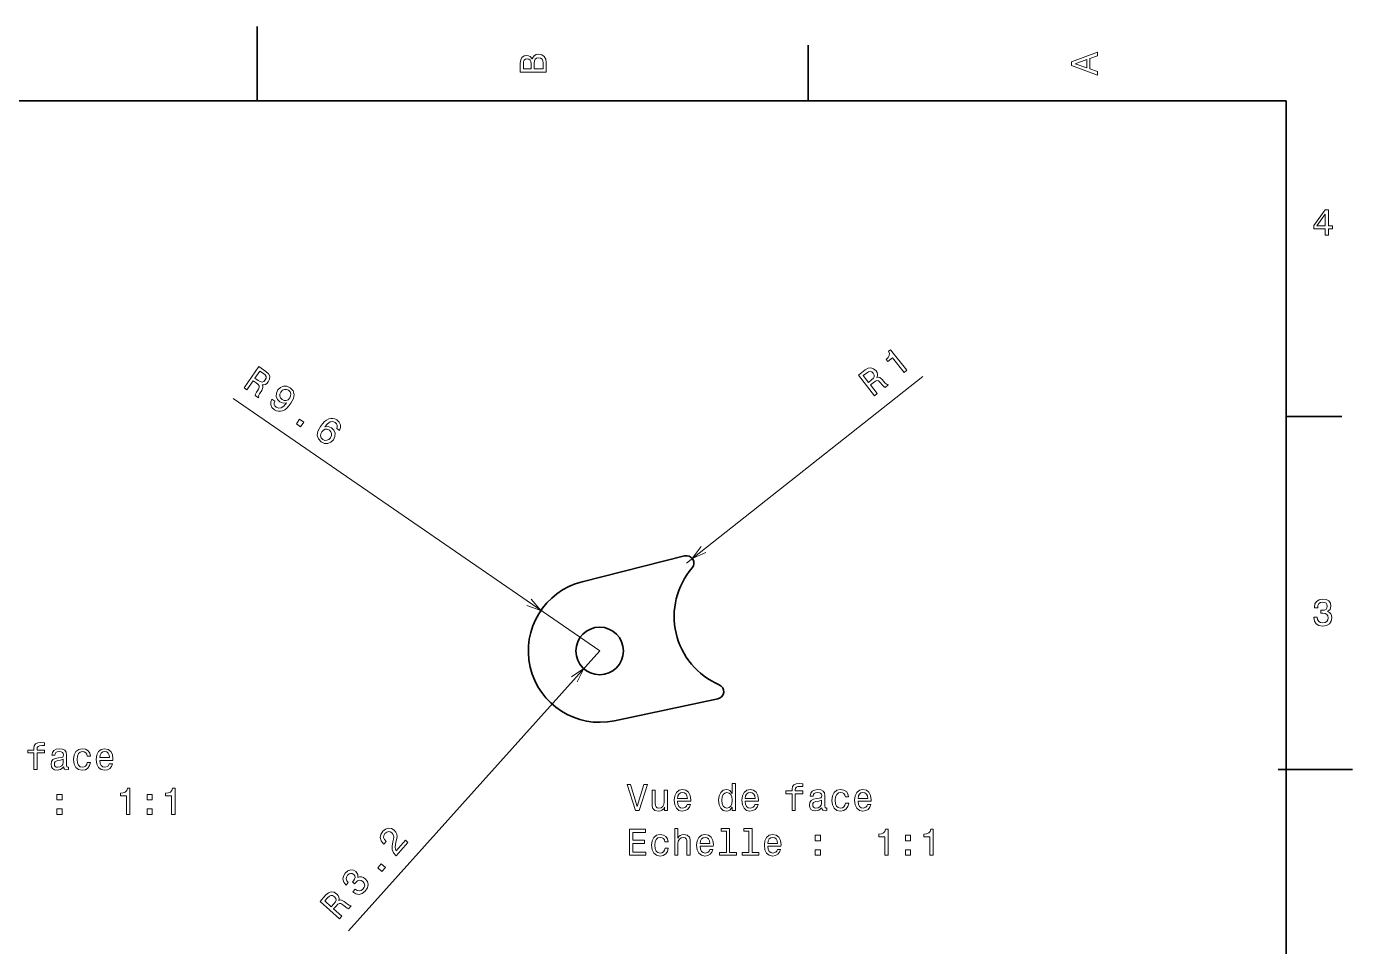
# Model space of a CAD drawing. Extents: x 0 to 296, y 0 to 210.
# Drawn here: x 117.5 to 295.9, y 86.2 to 210 of the extents above; entities that cross this region are included whole.
import ezdxf

# ---------------------------------------------------------------- set-up
doc = ezdxf.new("R2010")
doc.units = 0

msp = doc.modelspace()

# ---------------------------------------------------------------- linework, layer by layer
at = {"color": 7, "lineweight": 35, "ltscale": 0.25}
for p, q in [((148.5, 200), (148.5, 210)), ((285.941101, 110), (295.941101, 110))]:
    msp.add_line(p, q, dxfattribs=at)
at = {"color": 7, "lineweight": 35, "ltscale": 0.1875}
for p, q in [((222.699997, 200), (222.699997, 207.5)), ((287, 157.5), (294.5, 157.5))]:
    msp.add_line(p, q, dxfattribs=at)
at = {"color": 7, "lineweight": 35}
for p, q in [((287, 200), (10, 200)), ((287, 10), (287, 200))]:
    msp.add_line(p, q, dxfattribs=at)
at = {"color": 7, "lineweight": 13}
for p, q in [((206.301178, 137.788483), (238.090942, 162.885666)), ((194.616287, 125.96608), (145.294769, 159.951767)), ((194.616287, 125.96608), (160.823715, 88.29586))]:
    msp.add_line(p, q, dxfattribs=at)
at = {"color": 7, "lineweight": 35, "ltscale": 0.355621}
for p, q in [((192.26474, 135.273621), (206.056229, 138.758026)), ((196.605591, 116.574455), (210.521667, 119.522118))]:
    msp.add_line(p, q, dxfattribs=at)
at = {"color": 7, "lineweight": 13}
for points in [[(185.542007, 205.630417), (185.249496, 205.983429), (185.052811, 206.074219), (184.81073, 206.104477), (184.432495, 206.03891), (184.160156, 205.842224), (183.993729, 205.524506), (183.933212, 205.080704), (183.933212, 203.835022), (187.433212, 203.835022), (187.433212, 205.151306), (187.36261, 205.620331), (187.155838, 205.968307), (186.828018, 206.185165), (186.384216, 206.260818), (186.08667, 206.215424), (185.839554, 206.094391), (185.65799, 205.897705)], [(185.385666, 204.984879), (185.385666, 204.298996), (184.351807, 204.298996), (184.351807, 205.025223), (184.382065, 205.297562), (184.472839, 205.489197), (184.629181, 205.605194), (184.86116, 205.645538), (185.093155, 205.600143), (185.254532, 205.479111), (185.355408, 205.272339)], [(187.014618, 205.095825), (187.014618, 204.298996), (185.809296, 204.298996), (185.809296, 205.050446), (185.844589, 205.368164), (185.9505, 205.595108), (186.132065, 205.731277), (186.394302, 205.776657), (186.671692, 205.731277), (186.863327, 205.605194), (186.979324, 205.393372)], [(261.633209, 203.466858), (261.633209, 203.930847), (260.604401, 204.298996), (260.604401, 205.695969), (261.633209, 206.064133), (261.633209, 206.538193), (258.128174, 205.257217), (258.128174, 204.742798)], [(260.17572, 204.460388), (258.632477, 205), (260.17572, 205.539627)], [(292.277374, 181.916794), (292.731262, 181.916794), (292.731262, 182.784225), (293.23056, 182.784225), (293.23056, 183.187683), (292.731262, 183.187683), (292.731262, 185.341141), (292.272339, 185.341141), (290.739197, 183.228027), (290.739197, 182.784225), (292.277374, 182.784225)], [(291.162842, 183.187683), (292.277374, 184.756134), (292.277374, 183.187683)], [(235.588943, 163.458557), (235.949158, 163.74292), (233.764771, 166.509811), (233.495605, 166.297302), (233.614975, 165.999603), (233.600601, 165.724808), (233.457901, 165.457932), (233.182068, 165.188766), (233.403931, 164.907715), (234.045197, 165.413971)], [(146.753494, 161.375443), (147.139709, 161.109314), (147.978134, 162.326096), (148.37265, 162.054245), (148.654755, 161.841476), (148.797424, 161.657425), (148.802658, 161.451706), (148.675354, 161.178085), (148.438583, 160.790024), (148.294662, 160.527832), (148.244354, 160.348145), (148.680389, 160.047684), (148.734756, 160.126587), (148.71936, 160.308685), (148.834946, 160.547531), (149.126373, 161.032669), (149.293274, 161.425995), (149.272156, 161.599792), (149.177032, 161.781708), (149.414673, 161.771057), (149.631119, 161.836288), (149.831772, 161.967499), (150.008362, 162.170425), (150.190582, 162.559326), (150.204742, 162.93541), (150.039398, 163.282074), (149.70285, 163.593613), (148.73941, 164.257492)], [(149.351654, 163.315018), (149.587799, 163.115555), (149.712006, 162.913605), (149.723969, 162.690994), (149.603958, 162.436829), (149.396454, 162.224579), (149.184174, 162.156494), (148.94165, 162.213379), (148.66571, 162.372894), (148.221375, 162.679077), (148.882385, 163.638367)], [(231.60968, 160.317032), (231.977798, 160.607651), (231.06218, 161.767456), (231.438217, 162.064331), (231.724686, 162.271194), (231.942596, 162.353287), (232.140717, 162.297653), (232.364685, 162.095367), (232.665726, 161.754745), (232.87384, 161.539948), (233.030731, 161.438904), (233.44635, 161.767029), (233.386978, 161.842239), (233.208435, 161.881195), (233.014267, 162.062027), (232.636551, 162.48349), (232.309891, 162.758911), (232.137604, 162.789948), (231.935715, 162.752655), (232.01593, 162.976624), (232.017395, 163.202667), (231.951141, 163.433075), (231.809265, 163.661621), (231.491348, 163.950378), (231.136139, 164.074738), (230.756134, 164.018921), (230.359253, 163.789124), (229.440918, 163.064117)], [(230.521973, 163.371414), (230.782181, 163.538284), (231.011765, 163.597458), (231.228012, 163.543289), (231.435516, 163.353699), (231.577179, 163.092865), (231.579681, 162.869949), (231.453842, 162.654953), (231.220093, 162.438278), (230.796555, 162.103912), (230.074677, 163.01828)], [(150.498505, 159.848328), (150.334747, 159.477325), (150.33876, 159.100967), (150.512421, 158.748566), (150.8461, 158.432892), (151.111145, 158.293137), (151.382751, 158.216217), (151.65834, 158.216187), (151.942047, 158.290176), (152.224014, 158.432724), (152.509964, 158.652161), (152.787155, 158.938889), (153.06546, 159.298325), (153.398331, 159.932526), (153.489594, 160.500473), (153.343079, 160.98114), (152.961685, 161.378693), (152.503204, 161.584366), (152.058548, 161.596786), (151.647461, 161.426834), (151.31488, 161.086411), (151.106628, 160.641968), (151.092911, 160.204315), (151.251984, 159.812973), (151.578659, 159.496002), (152.023392, 159.305923), (152.484207, 159.343613), (152.100128, 158.928436), (151.74118, 158.69194), (151.403198, 158.636978), (151.082031, 158.766403), (150.886124, 158.944275), (150.791275, 159.144379), (150.787598, 159.361267), (150.880569, 159.585052)], [(151.720581, 160.813004), (151.939514, 161.041855), (152.196014, 161.165222), (152.467438, 161.168045), (152.735626, 161.050629), (152.949158, 160.836105), (153.047333, 160.578598), (153.02626, 160.299149), (152.894531, 160.010193), (152.668564, 159.780045), (152.417786, 159.664993), (152.143784, 159.676193), (151.861847, 159.809219), (151.662048, 160.008118), (151.566467, 160.251602), (151.581818, 160.522751)], [(153.792847, 156.524887), (154.365936, 156.12999), (154.792297, 156.748764), (154.219223, 157.143646)], [(159.603256, 155.626312), (159.756134, 156.017059), (159.745117, 156.39212), (159.571457, 156.744522), (159.24321, 157.050323), (158.978165, 157.190079), (158.712006, 157.257111), (158.436417, 157.257156), (158.15271, 157.183167), (157.870728, 157.040604), (157.587646, 156.825317), (157.303452, 156.537323), (157.032166, 156.179169), (156.692261, 155.543686), (156.601013, 154.975723), (156.751678, 154.492188), (157.140076, 154.095932), (157.594406, 153.893112), (158.036209, 153.876541), (158.447296, 154.046494), (158.78688, 154.388214), (158.988129, 154.831375), (159.005997, 155.266159), (158.842773, 155.660355), (158.523117, 155.978622), (158.071365, 156.167419), (157.613403, 156.133865), (157.990479, 156.54776), (158.349426, 156.784256), (158.687408, 156.839218), (159.015579, 156.71109), (159.200317, 156.53479), (159.298035, 156.338837), (159.301697, 156.121948), (159.221191, 155.889572)], [(158.381195, 154.661636), (158.155243, 154.431488), (157.901611, 154.312271), (157.623169, 154.308151), (157.362, 154.426865), (157.145599, 154.637238), (157.047424, 154.89473), (157.064346, 155.177048), (157.207245, 155.464432), (157.426193, 155.693298), (157.676971, 155.80835), (157.953842, 155.8013), (158.242783, 155.669571), (158.435562, 155.46936), (158.531143, 155.225891), (158.512939, 154.950577)], [(290.729126, 130.51622), (290.729126, 130.480911), (290.809814, 129.996765), (291.046844, 129.633652), (291.420044, 129.401657), (291.914276, 129.315933), (292.438782, 129.401657), (292.832153, 129.623566), (293.08429, 129.976593), (293.175079, 130.430481), (293.134735, 130.728027), (293.023773, 130.970108), (292.842224, 131.156708), (292.600159, 131.292877), (292.927948, 131.565216), (293.043945, 131.998932), (292.968292, 132.392303), (292.751434, 132.68985), (292.398407, 132.87645), (291.914276, 132.942017), (291.460388, 132.861313), (291.112396, 132.63942), (290.885468, 132.286392), (290.809814, 131.817368), (290.809814, 131.782074), (291.258636, 131.782074), (291.299011, 132.104828), (291.430115, 132.336823), (291.641937, 132.478027), (291.939484, 132.528473), (292.201721, 132.488113), (292.393372, 132.382217), (292.509369, 132.210739), (292.554749, 131.97876), (292.509369, 131.731628), (292.388336, 131.565216), (292.176514, 131.46434), (291.889069, 131.434082), (291.692383, 131.439133), (291.692383, 131.04071), (291.939484, 131.050797), (292.257202, 131.005417), (292.494232, 130.884369), (292.635468, 130.687683), (292.685883, 130.430481), (292.630402, 130.13797), (292.484161, 129.921112), (292.252167, 129.784943), (291.944519, 129.739563), (291.626801, 129.789993), (291.394806, 129.941284), (291.248566, 130.183365), (291.193085, 130.51622)], [(118.447105, 112.246979), (118.447105, 110.007782), (118.890915, 110.007782), (118.890915, 112.246979), (119.899551, 112.246979), (119.899551, 112.625214), (118.890915, 112.625214), (118.890915, 112.791641), (118.926208, 112.99337), (119.042206, 113.129539), (119.238892, 113.210228), (119.521317, 113.240494), (119.899551, 113.220322), (119.899551, 113.603607), (119.420448, 113.628822), (118.986732, 113.583427), (118.684135, 113.447266), (118.502579, 113.210228), (118.447105, 112.872337), (118.447105, 112.625214), (117.635147, 112.625214), (117.635147, 112.246979)], [(122.476646, 110.360809), (122.476646, 110.34568), (122.501862, 110.17421), (122.577507, 110.053169), (122.895233, 109.957352), (123.142349, 109.997696), (123.142349, 110.340637), (123.036438, 110.325508), (122.895233, 110.391068), (122.870018, 110.592796), (122.870018, 111.994812), (122.809494, 112.352882), (122.63298, 112.605042), (122.325348, 112.75634), (121.891632, 112.811813), (121.468002, 112.751297), (121.155319, 112.579826), (120.958633, 112.312538), (120.893066, 111.959511), (120.893066, 111.929253), (121.291489, 111.929253), (121.32679, 112.141068), (121.437737, 112.292366), (121.619293, 112.383141), (121.876503, 112.418442), (122.123619, 112.393227), (122.300133, 112.317581), (122.406036, 112.186455), (122.441345, 112.004898), (122.421173, 111.793083), (122.340477, 111.68718), (122.138748, 111.636742), (121.760506, 111.596397), (121.32679, 111.505623), (121.01915, 111.344238), (120.837593, 111.092079), (120.78212, 110.71888), (120.83255, 110.386024), (120.988892, 110.138908), (121.241051, 109.982567), (121.589035, 109.927094), (122.05806, 110.032997)], [(125.628662, 111.818298), (126.067421, 111.818298), (125.976639, 112.221756), (125.759781, 112.539482), (125.42189, 112.736168), (124.983124, 112.811813), (124.498978, 112.710953), (124.130821, 112.428528), (123.898834, 111.969597), (123.818146, 111.354324), (123.893791, 110.744095), (124.120735, 110.290199), (124.478806, 110.007782), (124.968002, 109.911964), (125.401718, 109.98761), (125.739609, 110.199425), (125.971603, 110.53228), (126.072464, 110.976082), (125.648834, 110.976082), (125.573181, 110.693665), (125.431976, 110.481842), (125.230247, 110.350723), (124.983124, 110.310379), (124.675491, 110.375938), (124.45359, 110.577667), (124.317421, 110.905479), (124.272034, 111.369453), (124.317421, 111.823341), (124.458633, 112.151154), (124.685577, 112.352882), (124.983124, 112.423485), (125.245377, 112.378098), (125.442062, 112.262108), (125.573181, 112.070465)], [(127.328232, 111.233284), (129.103439, 111.233284), (129.10849, 111.440056), (129.027802, 112.020027), (128.805893, 112.453751), (128.452866, 112.715996), (127.983849, 112.811813), (127.524918, 112.710953), (127.17189, 112.428528), (126.944946, 111.969597), (126.86425, 111.36441), (126.939896, 110.744095), (127.16684, 110.290199), (127.514832, 110.007782), (127.968719, 109.911964), (128.362091, 109.977524), (128.68486, 110.148994), (128.92189, 110.421326), (129.05806, 110.784439), (128.619293, 110.784439), (128.528519, 110.58271), (128.3974, 110.431412), (128.0242, 110.310379), (127.736725, 110.365852), (127.519867, 110.542366), (127.378662, 110.829826), (127.328232, 111.218155)], [(122.426208, 110.95591), (122.365692, 110.693665), (122.204308, 110.491928), (121.962234, 110.360809), (121.664688, 110.315422), (121.473038, 110.340637), (121.336876, 110.421326), (121.251144, 110.562538), (121.225922, 110.759224), (121.246094, 110.935738), (121.32679, 111.061813), (121.649551, 111.203026), (122.05806, 111.263542), (122.426208, 111.384583)], [(127.328232, 111.606483), (127.383705, 111.954468), (127.519867, 112.21167), (127.726639, 112.368011), (127.998978, 112.423485), (128.266266, 112.368011), (128.473038, 112.21167), (128.599121, 111.954468), (128.644501, 111.606483)], [(130.929092, 103.960953), (131.388031, 103.960953), (131.388031, 107.486168), (131.04509, 107.486168), (130.954315, 107.178535), (130.772751, 106.971756), (130.495377, 106.850723), (130.112091, 106.810379), (130.112091, 106.452309), (130.929092, 106.452309)], [(137.001129, 103.960953), (137.460068, 103.960953), (137.460068, 107.486168), (137.117126, 107.486168), (137.026352, 107.178535), (136.844788, 106.971756), (136.567413, 106.850723), (136.184128, 106.810379), (136.184128, 106.452309), (137.001129, 106.452309)], [(200.560913, 108.014496), (199.68338, 105.033951), (198.780655, 108.014496), (198.301544, 108.014496), (199.431229, 104.509453), (199.935547, 104.509453), (201.040009, 108.014496)], [(203.763351, 107.217667), (203.31955, 107.217667), (203.31955, 105.654266), (203.269119, 105.291153), (203.122864, 105.028908), (202.89592, 104.867523), (202.598373, 104.817093), (202.361343, 104.857437), (202.210037, 104.97847), (202.124313, 105.185242), (202.104141, 105.477753), (202.104141, 107.217667), (201.660339, 107.217667), (201.660339, 105.437408), (201.675461, 105.079338), (201.771286, 104.781784), (202.063797, 104.509453), (202.532806, 104.413635), (202.784973, 104.448936), (203.001831, 104.539711), (203.188431, 104.696053), (203.339722, 104.922997), (203.339722, 104.509453), (203.763351, 104.509453)], [(205.099808, 105.734955), (206.875031, 105.734955), (206.880066, 105.941727), (206.799377, 106.521698), (206.577484, 106.955421), (206.224457, 107.217667), (205.755432, 107.313484), (205.296494, 107.212624), (204.943466, 106.930199), (204.716522, 106.471268), (204.635834, 105.866081), (204.711487, 105.245766), (204.938431, 104.79187), (205.286407, 104.509453), (205.740295, 104.413635), (206.133667, 104.479195), (206.456436, 104.650665), (206.693466, 104.922997), (206.829636, 105.28611), (206.390884, 105.28611), (206.300095, 105.084381), (206.168976, 104.933083), (205.795776, 104.81205), (205.508316, 104.867523), (205.291458, 105.044037), (205.150238, 105.331497), (205.099808, 105.719826)], [(212.4478, 104.92804), (212.4478, 104.509453), (212.891602, 104.509453), (212.891602, 108.130493), (212.452835, 108.130493), (212.452835, 106.804123), (212.114944, 107.187408), (211.908173, 107.278183), (211.671143, 107.313484), (211.242462, 107.212624), (210.909607, 106.930199), (210.692749, 106.476311), (210.617111, 105.866081), (210.692749, 105.255852), (210.909607, 104.796913), (211.242462, 104.509453), (211.671143, 104.413635), (211.908173, 104.448936), (212.11998, 104.539711)], [(214.207886, 105.734955), (215.983093, 105.734955), (215.988144, 105.941727), (215.907455, 106.521698), (215.685547, 106.955421), (215.33252, 107.217667), (214.863495, 107.313484), (214.404572, 107.212624), (214.051544, 106.930199), (213.8246, 106.471268), (213.743912, 105.866081), (213.81955, 105.245766), (214.046494, 104.79187), (214.394485, 104.509453), (214.848373, 104.413635), (215.241745, 104.479195), (215.564514, 104.650665), (215.801544, 104.922997), (215.937714, 105.28611), (215.498947, 105.28611), (215.408173, 105.084381), (215.277039, 104.933083), (214.903854, 104.81205), (214.616379, 104.867523), (214.399521, 105.044037), (214.258316, 105.331497), (214.207886, 105.719826)], [(220.506866, 106.74865), (220.506866, 104.509453), (220.950684, 104.509453), (220.950684, 106.74865), (221.95932, 106.74865), (221.95932, 107.126884), (220.950684, 107.126884), (220.950684, 107.293312), (220.985977, 107.495041), (221.101974, 107.63121), (221.29866, 107.711899), (221.581085, 107.742165), (221.95932, 107.721992), (221.95932, 108.10527), (221.480225, 108.130493), (221.046509, 108.085098), (220.743912, 107.948936), (220.562347, 107.711899), (220.506866, 107.374008), (220.506866, 107.126884), (219.694916, 107.126884), (219.694916, 106.74865)], [(224.536407, 104.86248), (224.536407, 104.847351), (224.56163, 104.67588), (224.637283, 104.55484), (224.955002, 104.459023), (225.202118, 104.499367), (225.202118, 104.842308), (225.096207, 104.827179), (224.955002, 104.892738), (224.929779, 105.094467), (224.929779, 106.496483), (224.869263, 106.854553), (224.692749, 107.106712), (224.385117, 107.258011), (223.951401, 107.313484), (223.527771, 107.252968), (223.215088, 107.081497), (223.018402, 106.814209), (222.952835, 106.461182), (222.952835, 106.430923), (223.351257, 106.430923), (223.386551, 106.642738), (223.497513, 106.794037), (223.679062, 106.884811), (223.936264, 106.920113), (224.18338, 106.894897), (224.359894, 106.819252), (224.465805, 106.688126), (224.501114, 106.506569), (224.480942, 106.294754), (224.400238, 106.18885), (224.198517, 106.138412), (223.820282, 106.098068), (223.386551, 106.007294), (223.078918, 105.845909), (222.897369, 105.59375), (222.841888, 105.220551), (222.892319, 104.887695), (223.04866, 104.640579), (223.300827, 104.484238), (223.648804, 104.428764), (224.117828, 104.534668)], [(227.688431, 106.319969), (228.127197, 106.319969), (228.036407, 106.723427), (227.81955, 107.041153), (227.481659, 107.237839), (227.042892, 107.313484), (226.558746, 107.212624), (226.190582, 106.930199), (225.958603, 106.471268), (225.877914, 105.855995), (225.953552, 105.245766), (226.180511, 104.79187), (226.538574, 104.509453), (227.027771, 104.413635), (227.461487, 104.489281), (227.799377, 104.701096), (228.031372, 105.033951), (228.132233, 105.477753), (227.708603, 105.477753), (227.63295, 105.195335), (227.491745, 104.983513), (227.290009, 104.852394), (227.042892, 104.81205), (226.73526, 104.877609), (226.513351, 105.079338), (226.377197, 105.40715), (226.331802, 105.871124), (226.377197, 106.325012), (226.518402, 106.652824), (226.745346, 106.854553), (227.042892, 106.925156), (227.305145, 106.879768), (227.501831, 106.763779), (227.63295, 106.572136)], [(229.388, 105.734955), (231.163208, 105.734955), (231.168259, 105.941727), (231.087555, 106.521698), (230.865662, 106.955421), (230.512634, 107.217667), (230.04361, 107.313484), (229.584686, 107.212624), (229.231659, 106.930199), (229.004715, 106.471268), (228.924011, 105.866081), (228.999664, 105.245766), (229.226608, 104.79187), (229.5746, 104.509453), (230.028488, 104.413635), (230.42186, 104.479195), (230.744629, 104.650665), (230.981659, 104.922997), (231.117828, 105.28611), (230.679062, 105.28611), (230.588287, 105.084381), (230.457153, 104.933083), (230.083954, 104.81205), (229.796494, 104.867523), (229.579636, 105.044037), (229.438431, 105.331497), (229.388, 105.719826)], [(121.56382, 105.917725), (122.259781, 105.917725), (122.259781, 106.669167), (121.56382, 106.669167)], [(133.707916, 105.917725), (134.40387, 105.917725), (134.40387, 106.669167), (133.707916, 106.669167)], [(205.099808, 106.108154), (205.155289, 106.456139), (205.291458, 106.713341), (205.49823, 106.869682), (205.770569, 106.925156), (206.037857, 106.869682), (206.244629, 106.713341), (206.370712, 106.456139), (206.416092, 106.108154)], [(211.74678, 106.91507), (212.039291, 106.844467), (212.2612, 106.647781), (212.392319, 106.319969), (212.442749, 105.866081), (212.392319, 105.40715), (212.2612, 105.079338), (212.039291, 104.877609), (211.74678, 104.81205), (211.469406, 104.877609), (211.257599, 105.079338), (211.116379, 105.412193), (211.070999, 105.866081), (211.116379, 106.314926), (211.257599, 106.642738), (211.469406, 106.844467)], [(214.207886, 106.108154), (214.263351, 106.456139), (214.399521, 106.713341), (214.606293, 106.869682), (214.878632, 106.925156), (215.14592, 106.869682), (215.352692, 106.713341), (215.478775, 106.456139), (215.52417, 106.108154)], [(224.485977, 105.457581), (224.425461, 105.195335), (224.264084, 104.993599), (224.022003, 104.86248), (223.724457, 104.817093), (223.532806, 104.842308), (223.396637, 104.922997), (223.310913, 105.064209), (223.28569, 105.260895), (223.305862, 105.437408), (223.386551, 105.563484), (223.70932, 105.704697), (224.117828, 105.765213), (224.485977, 105.886253)], [(229.388, 106.108154), (229.443466, 106.456139), (229.579636, 106.713341), (229.786407, 106.869682), (230.058746, 106.925156), (230.326035, 106.869682), (230.532806, 106.713341), (230.65889, 106.456139), (230.704285, 106.108154)], [(121.56382, 103.960953), (122.259781, 103.960953), (122.259781, 104.712395), (121.56382, 104.712395)], [(133.707916, 103.960953), (134.40387, 103.960953), (134.40387, 104.712395), (133.707916, 104.712395)], [(167.211502, 98.411728), (168.817871, 100.202431), (168.49501, 100.49205), (167.225403, 99.076759), (167.11969, 99.313873), (167.094513, 99.58036), (167.201782, 100.23616), (167.287857, 100.558685), (167.348694, 100.951263), (167.319275, 101.296082), (167.188705, 101.596138), (166.970856, 101.859314), (166.598267, 102.078369), (166.192215, 102.124191), (165.792084, 101.995346), (165.422577, 101.696732), (165.163101, 101.279083), (165.093704, 100.846756), (165.21698, 100.417747), (165.53476, 100.024284), (165.587311, 99.977135), (165.893768, 100.318756), (165.863739, 100.345695), (165.638763, 100.608482), (165.541992, 100.878227), (165.566666, 101.147415), (165.717316, 101.398445), (165.950195, 101.582504), (166.188843, 101.659737), (166.42955, 101.633514), (166.647186, 101.506042), (166.796295, 101.324852), (166.878723, 101.122185), (166.89859, 100.887558), (166.863037, 100.621346), (166.784485, 100.292091), (166.687195, 99.715393), (166.702606, 99.2341), (166.864853, 98.810768), (167.200241, 98.421837)], [(198.624313, 98.462624), (200.843323, 98.462624), (200.843323, 98.886253), (199.088287, 98.886253), (199.088287, 100.071411), (200.651688, 100.071411), (200.651688, 100.489998), (199.088287, 100.489998), (199.088287, 101.538994), (200.802979, 101.538994), (200.802979, 101.962624), (198.624313, 101.962624)], [(204.711487, 98.462624), (205.155289, 98.462624), (205.155289, 100.026024), (205.200684, 100.384094), (205.346924, 100.646339), (205.573883, 100.807724), (205.876465, 100.86824), (206.118546, 100.81781), (206.269836, 100.681641), (206.34549, 100.454697), (206.370712, 100.152107), (206.370712, 98.462624), (206.814514, 98.462624), (206.814514, 100.242882), (206.794342, 100.600952), (206.703552, 100.898506), (206.406006, 101.170837), (205.942032, 101.266655), (205.689865, 101.231354), (205.473007, 101.135536), (205.291458, 100.984238), (205.155289, 100.777466), (205.155289, 102.083664), (204.711487, 102.083664)], [(211.666092, 101.710464), (211.666092, 98.835823), (210.753265, 98.835823), (210.753265, 98.462624), (213.017685, 98.462624), (213.017685, 98.835823), (212.109894, 98.835823), (212.109894, 102.083664), (210.970123, 102.083664), (210.970123, 101.710464)], [(214.702118, 101.710464), (214.702118, 98.835823), (213.789291, 98.835823), (213.789291, 98.462624), (216.053711, 98.462624), (216.053711, 98.835823), (215.14592, 98.835823), (215.14592, 102.083664), (214.006149, 102.083664), (214.006149, 101.710464)], [(232.988861, 98.462624), (233.447784, 98.462624), (233.447784, 101.987839), (233.104858, 101.987839), (233.014069, 101.680206), (232.83252, 101.473434), (232.555145, 101.352394), (232.17186, 101.31205), (232.17186, 100.953979), (232.988861, 100.953979)], [(239.060913, 98.462624), (239.519836, 98.462624), (239.519836, 101.987839), (239.176895, 101.987839), (239.086121, 101.680206), (238.904572, 101.473434), (238.627182, 101.352394), (238.243896, 101.31205), (238.243896, 100.953979), (239.060913, 100.953979)], [(203.400238, 100.27314), (203.839005, 100.27314), (203.74823, 100.676598), (203.531372, 100.994324), (203.193466, 101.19101), (202.754715, 101.266655), (202.270569, 101.165794), (201.902405, 100.883369), (201.670425, 100.424438), (201.589722, 99.809166), (201.665375, 99.198936), (201.892319, 98.745041), (202.250397, 98.462624), (202.739578, 98.366806), (203.173294, 98.442451), (203.5112, 98.654266), (203.743179, 98.987122), (203.844055, 99.430923), (203.420425, 99.430923), (203.344772, 99.148506), (203.203552, 98.936684), (203.001831, 98.805565), (202.754715, 98.765221), (202.447083, 98.83078), (202.225174, 99.032509), (202.089005, 99.360321), (202.04361, 99.824295), (202.089005, 100.278183), (202.230209, 100.605995), (202.457169, 100.807724), (202.754715, 100.878326), (203.016953, 100.832939), (203.213654, 100.716949), (203.344772, 100.525307)], [(208.135834, 99.688126), (209.911057, 99.688126), (209.916092, 99.894897), (209.835403, 100.474869), (209.613495, 100.908592), (209.260483, 101.170837), (208.791458, 101.266655), (208.33252, 101.165794), (207.979492, 100.883369), (207.752548, 100.424438), (207.67186, 99.819252), (207.747513, 99.198936), (207.974457, 98.745041), (208.322433, 98.462624), (208.776321, 98.366806), (209.169693, 98.432365), (209.492462, 98.603836), (209.729492, 98.876167), (209.865662, 99.239281), (209.42691, 99.239281), (209.336121, 99.037552), (209.205002, 98.886253), (208.831802, 98.765221), (208.544342, 98.820694), (208.327484, 98.997208), (208.186264, 99.284668), (208.135834, 99.672997)], [(208.135834, 100.061325), (208.191315, 100.409309), (208.327484, 100.666512), (208.534256, 100.822853), (208.80658, 100.878326), (209.073883, 100.822853), (209.280655, 100.666512), (209.406723, 100.409309), (209.452118, 100.061325)], [(217.243912, 99.688126), (219.019119, 99.688126), (219.02417, 99.894897), (218.943481, 100.474869), (218.721573, 100.908592), (218.368546, 101.170837), (217.899521, 101.266655), (217.440598, 101.165794), (217.08757, 100.883369), (216.860626, 100.424438), (216.779922, 99.819252), (216.855576, 99.198936), (217.08252, 98.745041), (217.430511, 98.462624), (217.884399, 98.366806), (218.277771, 98.432365), (218.60054, 98.603836), (218.83757, 98.876167), (218.973724, 99.239281), (218.534973, 99.239281), (218.444199, 99.037552), (218.313065, 98.886253), (217.939865, 98.765221), (217.652405, 98.820694), (217.435547, 98.997208), (217.294342, 99.284668), (217.243912, 99.672997)], [(217.243912, 100.061325), (217.299377, 100.409309), (217.435547, 100.666512), (217.642319, 100.822853), (217.914658, 100.878326), (218.181946, 100.822853), (218.388718, 100.666512), (218.514801, 100.409309), (218.560181, 100.061325)], [(223.623596, 100.419395), (224.31955, 100.419395), (224.31955, 101.170837), (223.623596, 101.170837)], [(235.76767, 100.419395), (236.463638, 100.419395), (236.463638, 101.170837), (235.76767, 101.170837)], [(223.623596, 98.462624), (224.31955, 98.462624), (224.31955, 99.214066), (223.623596, 99.214066)], [(235.76767, 98.462624), (236.463638, 98.462624), (236.463638, 99.214066), (235.76767, 99.214066)], [(161.376663, 93.553802), (161.402954, 93.530228), (161.817215, 93.266998), (162.245789, 93.200974), (162.667694, 93.323868), (163.061539, 93.634514), (163.347946, 94.082184), (163.44545, 94.523178), (163.351044, 94.946625), (163.073792, 95.317284), (162.825363, 95.485947), (162.571075, 95.565002), (162.310944, 95.554459), (162.047943, 95.465187), (162.064117, 95.891052), (161.818726, 96.267014), (161.475388, 96.473381), (161.109085, 96.510651), (160.734451, 96.372467), (160.36235, 96.055847), (160.119324, 95.664101), (160.052139, 95.256897), (160.163376, 94.852226), (160.462006, 94.482727), (160.488281, 94.459152), (160.787994, 94.793259), (160.574677, 95.038818), (160.489548, 95.291336), (160.525879, 95.543304), (160.687027, 95.798477), (160.892181, 95.966743), (161.098984, 96.038681), (161.304077, 96.010529), (161.50708, 95.889397), (161.660706, 95.690598), (161.703766, 95.489365), (161.637421, 95.264343), (161.467987, 95.030151), (161.332886, 94.887115), (161.629456, 94.621063), (161.786972, 94.811752), (162.032913, 95.017952), (162.281296, 95.113571), (162.522003, 95.087341), (162.747131, 94.95314), (162.927826, 94.716522), (162.991592, 94.462845), (162.938034, 94.199226), (162.766388, 93.939919), (162.516693, 93.737091), (162.249161, 93.665436), (161.971298, 93.718208), (161.686493, 93.899185)], [(165.306091, 96.287674), (165.770813, 96.80574), (165.211456, 97.307518), (164.746735, 96.789459)], [(159.597641, 89.924194), (159.910828, 90.273323), (158.810883, 91.26004), (159.130814, 91.616684), (159.377808, 91.869362), (159.578537, 91.987396), (159.783249, 91.966362), (160.038422, 91.805206), (160.393127, 91.520889), (160.634827, 91.344727), (160.806625, 91.271912), (161.160217, 91.666084), (161.088898, 91.730072), (160.906326, 91.738022), (160.684174, 91.883102), (160.240143, 92.234009), (159.871307, 92.449699), (159.696243, 92.450912), (159.503677, 92.379753), (159.544525, 92.614105), (159.507431, 92.83709), (159.402878, 93.052841), (159.224121, 93.253845), (158.861633, 93.484177), (158.490417, 93.546173), (158.125488, 93.426376), (157.773605, 93.132286), (156.99231, 92.261337)], [(158.005142, 92.748428), (158.233093, 92.957222), (158.449219, 93.054657), (158.671539, 93.038155), (158.908325, 92.886719), (159.092392, 92.653854), (159.132858, 92.434631), (159.045517, 92.201324), (158.852127, 91.947983), (158.491791, 91.546295), (157.624603, 92.324219)]]:
    msp.add_lwpolyline(points, close=True, dxfattribs=at)
for points in [[(208.281586, 140.011475), (207.08606, 138.408127), (208.923096, 139.198898)], [(184.826782, 132.083054), (186.711258, 131.413147), (185.4142, 132.935532)], [(191.574783, 121.800377), (192.479462, 123.584068), (190.804138, 122.491692)]]:
    msp.add_lwpolyline(points, dxfattribs=at)
at = {"color": 7, "lineweight": 35}
msp.add_circle((194.616287, 125.96608), 3.2, dxfattribs=at)
for centre, radius, start, end in [((206.301178, 137.788483), 1, 319.292766, 104.178977), ((214.639755, 130.614349), 10, 139.292761, 246.845649), ((194.616287, 125.96608), 9.6, 104.178977, 281.959447), ((210.314453, 120.500412), 1, 281.959447, 66.845654)]:
    msp.add_arc(centre, radius, start, end, dxfattribs=at)

doc.saveas('drawing.dxf')
